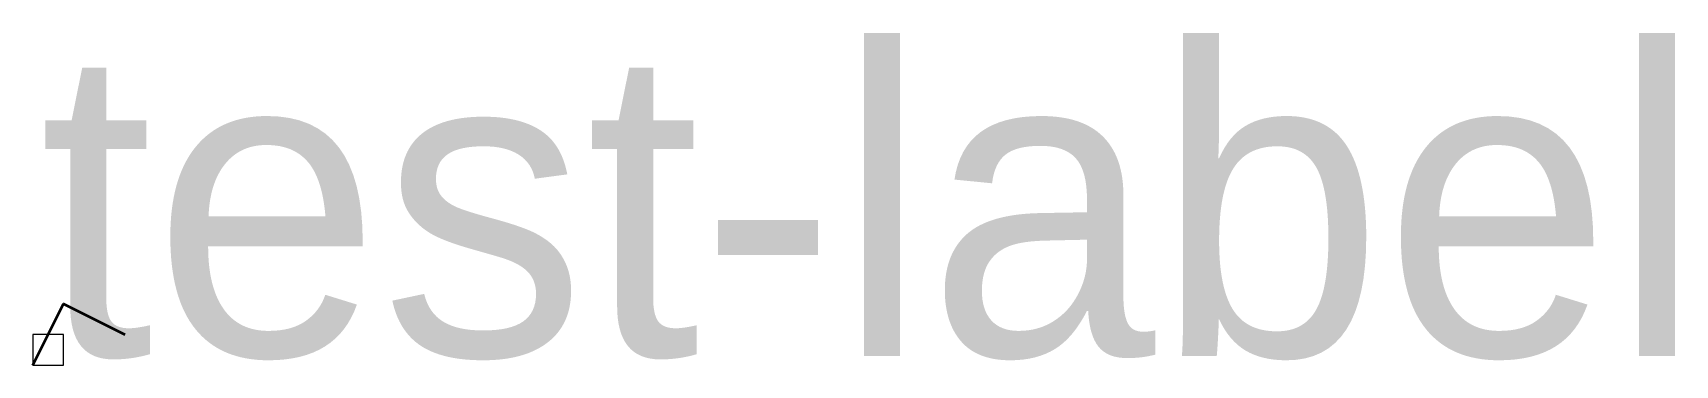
# Model space of a CAD drawing. Header units: metres. Extents: x 0 to 536, y 0 to 108.
import ezdxf

# ---------------------------------------------------------------- set-up
doc = ezdxf.new("R2010")
doc.units = ezdxf.units.M
doc.header["$LTSCALE"] = 40
doc.layers.add('1', color=7, linetype='Continuous')
doc.layers.add('2', color=7, linetype='Continuous', lineweight=35)
doc.layers.add('3', color=7, linetype='Continuous', lineweight=13)

msp = doc.modelspace()

# ---------------------------------------------------------------- linework, layer by layer
at = {"layer": '2'}
msp.add_lwpolyline([(0, 0), (10, 20), (30, 10)], dxfattribs=at)
at = {"layer": '3'}
msp.add_lwpolyline([(0, 0), (10, 0), (10, 10), (0, 10)], close=True, dxfattribs=at)

# ---------------------------------------------------------------- texts
at = {"layer": '1'}
msp.add_text('test-label', height=100, dxfattribs=at).set_placement((2, 3))

doc.saveas('drawing.dxf')
